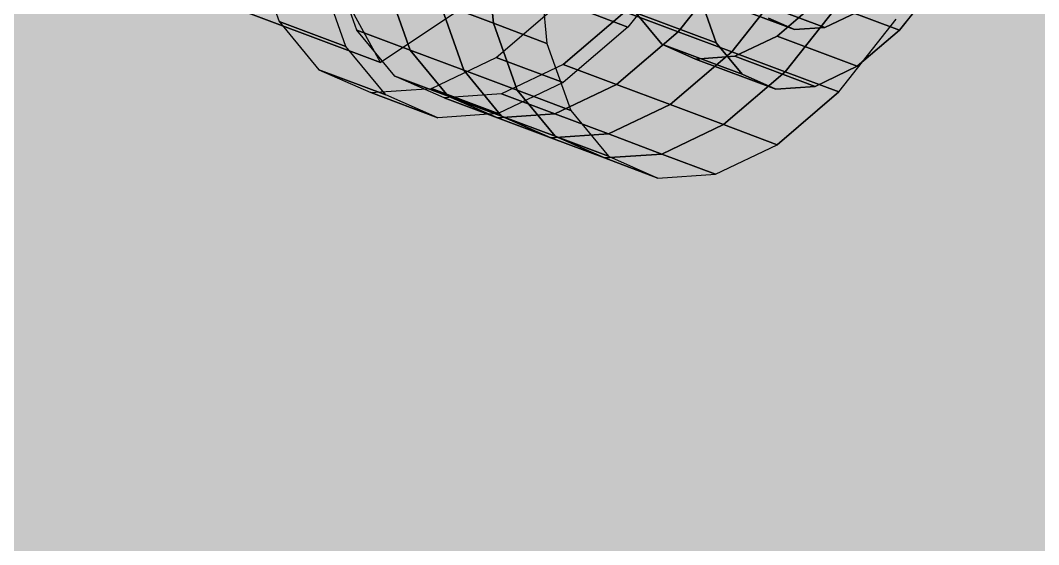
# Model space of a CAD drawing. Header units: millimetres. Extents: x 50 to 612415, y 2 to 4150.
# Drawn here: x 579824.2 to 580003.4, y 1100.8 to 1193.2 of the extents above; entities that cross this region are included whole.
import ezdxf

# ---------------------------------------------------------------- set-up
doc = ezdxf.new("R2010")
doc.units = ezdxf.units.MM
doc.layers.add('HATCH', color=8, linetype='Continuous', lineweight=9)
doc.layers.add('OUTLINE', color=7, linetype='Continuous', lineweight=25)

msp = doc.modelspace()

# ---------------------------------------------------------------- hatches: boundary and pattern name
at = {"layer": 'HATCH', "true_color": 0xeef1ef}
for points in [[(580236.199, 1071.799), (579750.864, 748.243), (579750.864, 1244.975), (580236.199, 1568.531)], [(580236.199, 1568.531), (579750.864, 1244.975), (579986.178, 1156.732), (580471.512, 1480.289)], [(580259.73, 1062.975), (580259.73, 1534.234), (579774.395, 1210.677), (579774.395, 739.418)], [(580471.512, 1454.815), (579986.178, 1131.259), (579774.395, 1210.677), (580259.73, 1534.234)]]:
    msp.add_hatch(color=7, dxfattribs=at).paths.add_polyline_path(points)
at = {"layer": 'HATCH', "true_color": 0xe5a346}
for points in [[(579971.471, 1194.627), (579965.761, 1191.905), (579733.977, 1278.824), (579739.687, 1281.546)], [(579971.471, 1185.074), (579964.048, 1181.536), (579949.929, 1186.831), (579957.352, 1190.369)], [(579919.702, 1182.198), (579908.282, 1176.755), (579896.517, 1181.167), (579907.936, 1186.611)], [(579918.266, 1176.682), (579929.114, 1181.853), (579919.702, 1185.383), (579908.853, 1180.212)], [(579927.678, 1173.152), (579938.527, 1178.323), (579929.114, 1181.853), (579918.266, 1176.682)], [(579937.091, 1169.623), (579947.939, 1174.793), (579938.527, 1178.323), (579927.678, 1173.152)], [(579946.503, 1166.093), (579957.352, 1171.264), (579947.939, 1174.793), (579937.091, 1169.623)]]:
    msp.add_hatch(color=33, dxfattribs=at).paths.add_polyline_path(points)
at = {"layer": 'HATCH', "true_color": 0xda9c46}
for points in [[(579960.44, 1191.539), (579955.871, 1193.554), (579724.087, 1280.473), (579728.656, 1278.458)], [(579957.131, 1181.06), (579951.192, 1183.679), (579937.073, 1188.974), (579943.012, 1186.355)], [(579897.641, 1176.023), (579888.503, 1180.052), (579876.738, 1184.464), (579885.875, 1180.435)], [(579899.476, 1179.814), (579908.157, 1175.986), (579898.744, 1179.516), (579890.063, 1183.343)], [(579908.888, 1176.284), (579917.569, 1172.457), (579908.157, 1175.986), (579899.476, 1179.814)], [(579918.301, 1172.754), (579926.982, 1168.927), (579917.569, 1172.457), (579908.888, 1176.284)], [(579927.713, 1169.225), (579936.394, 1165.397), (579926.982, 1168.927), (579918.301, 1172.754)]]:
    msp.add_hatch(color=33, dxfattribs=at).paths.add_polyline_path(points)
at = {"layer": 'HATCH', "true_color": 0xd69946}
for points in [[(579896.517, 1181.167), (579950.554, 1262.223), (579952.057, 1279.708)], [(579896.517, 1181.167), (579952.057, 1279.708), (579919.628, 1228.859)], [(579963.823, 1275.296), (579962.32, 1257.811), (579908.282, 1176.755)], [(579931.394, 1224.446), (579963.823, 1275.296), (579908.282, 1176.755)], [(579991.75, 1269.258), (579985.81, 1271.877), (579946.634, 1189.214)], [(579985.81, 1271.877), (579978.893, 1271.401), (579946.634, 1189.214)], [(579978.893, 1271.401), (579971.471, 1267.863), (579946.634, 1189.214)], [(579996.307, 1263.724), (579991.75, 1269.258), (579946.634, 1189.214)], [(579971.471, 1267.863), (579964.048, 1261.504), (579946.634, 1189.214)], [(579999.172, 1255.65), (579996.307, 1263.724), (579946.634, 1189.214)], [(579896.517, 1181.167), (579946.146, 1243.926), (579950.554, 1262.223)], [(579964.048, 1261.504), (579957.131, 1252.758), (579946.634, 1189.214)], [(579962.32, 1257.811), (579957.912, 1239.514), (579908.282, 1176.755)], [(580000.15, 1245.588), (579999.172, 1255.65), (579946.634, 1189.214)], [(579957.131, 1252.758), (579951.192, 1242.22), (579946.634, 1189.214)], [(579958.873, 1219.638), (579939.963, 1191.147), (579951.702, 1248.675)], [(579951.702, 1248.675), (579939.963, 1191.147), (579958.873, 1219.638)], [(579939.963, 1191.147), (579949.366, 1238.977), (579951.702, 1248.675)], [(579951.702, 1248.675), (579949.366, 1238.977), (579939.963, 1191.147)], [(579999.172, 1234.223), (580000.15, 1245.588), (579946.634, 1189.214)], [(579896.517, 1181.167), (579939.134, 1226.062), (579946.146, 1243.926)], [(579968.286, 1216.109), (579949.375, 1187.617), (579961.114, 1245.145)], [(579961.114, 1245.145), (579949.375, 1187.617), (579968.286, 1216.109)], [(579949.375, 1187.617), (579958.778, 1235.447), (579961.114, 1245.145)], [(579961.114, 1245.145), (579958.778, 1235.447), (579949.375, 1187.617)], [(579951.192, 1242.22), (579946.634, 1230.608), (579946.634, 1189.214)], [(579977.698, 1212.579), (579958.788, 1184.087), (579970.527, 1241.615)], [(579970.527, 1241.615), (579958.788, 1184.087), (579977.698, 1212.579)], [(579958.788, 1184.087), (579968.191, 1231.918), (579970.527, 1241.615)], [(579970.527, 1241.615), (579968.191, 1231.918), (579958.788, 1184.087)], [(579957.912, 1239.514), (579950.9, 1221.65), (579908.282, 1176.755)], [(579939.963, 1191.147), (579945.649, 1229.509), (579949.366, 1238.977)], [(579949.366, 1238.977), (579945.649, 1229.509), (579939.963, 1191.147)], [(579979.939, 1238.086), (579968.2, 1180.557), (579987.111, 1209.049)], [(579979.939, 1238.086), (579977.603, 1228.388), (579968.2, 1180.557)], [(579949.375, 1187.617), (579955.062, 1225.98), (579958.778, 1235.447)], [(579958.778, 1235.447), (579955.062, 1225.98), (579949.375, 1187.617)], [(579996.307, 1222.329), (579999.172, 1234.223), (579946.634, 1189.214)], [(579958.788, 1184.087), (579964.475, 1222.45), (579968.191, 1231.918)], [(579968.191, 1231.918), (579964.475, 1222.45), (579958.788, 1184.087)], [(579945.649, 1229.509), (579940.806, 1220.917), (579939.963, 1191.147)], [(579939.963, 1191.147), (579940.806, 1220.917), (579945.649, 1229.509)], [(579946.634, 1230.608), (579943.769, 1218.714), (579946.634, 1189.214)], [(579896.517, 1181.167), (579919.628, 1228.859), (579913.988, 1221.727)], [(579977.603, 1228.388), (579973.887, 1218.92), (579968.2, 1180.557)], [(579885.349, 1226.5), (579865.318, 1205.4), (579869.726, 1192.979)], [(579885.349, 1226.5), (579869.726, 1192.979), (579876.738, 1184.464)], [(579885.349, 1226.5), (579876.738, 1184.464), (579885.875, 1180.435)], [(579885.349, 1226.5), (579885.875, 1180.435), (579896.517, 1181.167)], [(579887.685, 1219.917), (579885.349, 1226.5), (579896.517, 1181.167)], [(579896.517, 1181.167), (579929.997, 1209.85), (579939.134, 1226.062)], [(579955.062, 1225.98), (579950.219, 1217.387), (579949.375, 1187.617)], [(579949.375, 1187.617), (579950.219, 1217.387), (579955.062, 1225.98)], [(579887.557, 1185.761), (579867.179, 1223.122), (579887.555, 1224.521)], [(579887.557, 1185.761), (579887.555, 1224.521), (579892.337, 1217.379)], [(579925.754, 1217.315), (579931.394, 1224.446), (579908.282, 1176.755)], [(579991.75, 1210.718), (579996.307, 1222.329), (579946.634, 1189.214)], [(579964.475, 1222.45), (579959.631, 1213.857), (579958.788, 1184.087)], [(579958.788, 1184.087), (579959.631, 1213.857), (579964.475, 1222.45)], [(579881.491, 1188.567), (579877.084, 1200.987), (579897.114, 1222.088)], [(579888.503, 1180.052), (579881.491, 1188.567), (579897.114, 1222.088)], [(579897.641, 1176.023), (579888.503, 1180.052), (579897.114, 1222.088)], [(579896.517, 1181.167), (579913.988, 1221.727), (579907.936, 1216.542)], [(579908.282, 1176.755), (579897.641, 1176.023), (579897.114, 1222.088)], [(579908.282, 1176.755), (579897.114, 1222.088), (579899.45, 1215.505)], [(579950.9, 1221.65), (579941.762, 1205.437), (579908.282, 1176.755)], [(579939.963, 1191.147), (579935.167, 1213.785), (579940.806, 1220.917)], [(579940.806, 1220.917), (579935.167, 1213.785), (579939.963, 1191.147)], [(579891.401, 1215.404), (579887.685, 1219.917), (579896.517, 1181.167)], [(579958.873, 1219.638), (579950.072, 1203.93), (579939.963, 1191.147)], [(579939.963, 1191.147), (579950.072, 1203.93), (579958.873, 1219.638)], [(579943.769, 1218.714), (579942.792, 1207.349), (579946.634, 1189.214)], [(579973.887, 1218.92), (579969.044, 1210.328), (579968.2, 1180.557)], [(579887.557, 1185.761), (579892.337, 1217.379), (579899.494, 1215.248)], [(579919.702, 1212.13), (579925.754, 1217.315), (579908.282, 1176.755)], [(579949.375, 1187.617), (579944.579, 1210.255), (579950.219, 1217.387)], [(579950.219, 1217.387), (579944.579, 1210.255), (579949.375, 1187.617)], [(579928.315, 1212.933), (579887.557, 1185.761), (579899.494, 1215.248)], [(579896.517, 1181.167), (579896.244, 1213.269), (579891.401, 1215.404)], [(579896.517, 1181.167), (579907.936, 1216.542), (579901.884, 1213.657)], [(579908.282, 1176.755), (579899.45, 1215.505), (579903.167, 1210.992)], [(579968.286, 1216.109), (579959.484, 1200.4), (579949.375, 1187.617)], [(579949.375, 1187.617), (579959.484, 1200.4), (579968.286, 1216.109)], [(579939.963, 1191.147), (579887.199, 1214.409), (579917.422, 1205.327)], [(579917.422, 1205.327), (579887.199, 1214.409), (579939.963, 1191.147)], [(579939.963, 1191.147), (579888.627, 1199.703), (579887.199, 1214.409)], [(579887.199, 1214.409), (579888.627, 1199.703), (579939.963, 1191.147)], [(579896.517, 1181.167), (579901.884, 1213.657), (579896.244, 1213.269)], [(579935.167, 1213.785), (579929.114, 1208.6), (579939.963, 1191.147)], [(579939.963, 1191.147), (579929.114, 1208.6), (579935.167, 1213.785)], [(579958.788, 1184.087), (579953.992, 1206.726), (579959.631, 1213.857)], [(579959.631, 1213.857), (579953.992, 1206.726), (579958.788, 1184.087)], [(579913.649, 1209.245), (579919.702, 1212.13), (579908.282, 1176.755)], [(579977.698, 1212.579), (579968.897, 1196.871), (579958.788, 1184.087)], [(579958.788, 1184.087), (579968.897, 1196.871), (579977.698, 1212.579)], [(579896.517, 1181.167), (579919.355, 1196.393), (579929.997, 1209.85)], [(579949.375, 1187.617), (579896.612, 1210.879), (579926.835, 1201.797)], [(579926.835, 1201.797), (579896.612, 1210.879), (579949.375, 1187.617)], [(579949.375, 1187.617), (579898.04, 1196.173), (579896.612, 1210.879)], [(579896.612, 1210.879), (579898.04, 1196.173), (579949.375, 1187.617)], [(579903.167, 1210.992), (579908.01, 1208.857), (579908.282, 1176.755)], [(579944.579, 1210.255), (579938.527, 1205.07), (579949.375, 1187.617)], [(579949.375, 1187.617), (579938.527, 1205.07), (579944.579, 1210.255)], [(579985.81, 1200.18), (579991.75, 1210.718), (579946.634, 1189.214)], [(579969.044, 1210.328), (579963.404, 1203.196), (579968.2, 1180.557)], [(579908.01, 1208.857), (579913.649, 1209.245), (579908.282, 1176.755)], [(579939.963, 1191.147), (579923.062, 1205.715), (579929.114, 1208.6)], [(579929.114, 1208.6), (579923.062, 1205.715), (579939.963, 1191.147)], [(579968.2, 1180.557), (579978.31, 1193.341), (579987.111, 1209.049)], [(579958.788, 1184.087), (579906.024, 1207.349), (579936.247, 1198.268)], [(579936.247, 1198.268), (579906.024, 1207.349), (579958.788, 1184.087)], [(579958.788, 1184.087), (579907.452, 1192.643), (579906.024, 1207.349)], [(579906.024, 1207.349), (579907.452, 1192.643), (579958.788, 1184.087)], [(579942.792, 1207.349), (579943.769, 1197.287), (579946.634, 1189.214)], [(579953.992, 1206.726), (579947.939, 1201.541), (579958.788, 1184.087)], [(579958.788, 1184.087), (579947.939, 1201.541), (579953.992, 1206.726)], [(579941.762, 1205.437), (579931.121, 1191.981), (579908.282, 1176.755)], [(579939.963, 1191.147), (579917.422, 1205.327), (579923.062, 1205.715)], [(579923.062, 1205.715), (579917.422, 1205.327), (579939.963, 1191.147)], [(579949.375, 1187.617), (579932.474, 1202.186), (579938.527, 1205.07)], [(579938.527, 1205.07), (579932.474, 1202.186), (579949.375, 1187.617)], [(579930.55, 1194.676), (579883.402, 1191.433), (579879.215, 1203.232)], [(579945.66, 1194.738), (579915.437, 1203.82), (579968.2, 1180.557)], [(579915.437, 1203.82), (579916.865, 1189.113), (579968.2, 1180.557)], [(579963.404, 1203.196), (579957.352, 1198.011), (579968.2, 1180.557)], [(579949.375, 1187.617), (579926.835, 1201.797), (579932.474, 1202.186)], [(579932.474, 1202.186), (579926.835, 1201.797), (579949.375, 1187.617)], [(579958.788, 1184.087), (579941.887, 1198.656), (579947.939, 1201.541)], [(579947.939, 1201.541), (579941.887, 1198.656), (579958.788, 1184.087)], [(579939.963, 1191.147), (579892.815, 1187.903), (579888.627, 1199.703)], [(579888.627, 1199.703), (579892.815, 1187.903), (579939.963, 1191.147)], [(579978.893, 1191.433), (579985.81, 1200.18), (579946.634, 1189.214)], [(579958.788, 1184.087), (579936.247, 1198.268), (579941.887, 1198.656)], [(579941.887, 1198.656), (579936.247, 1198.268), (579958.788, 1184.087)], [(579957.352, 1198.011), (579951.3, 1195.126), (579968.2, 1180.557)], [(579965.761, 1191.905), (579971.471, 1194.627), (579952.366, 1197.811)], [(579960.44, 1191.539), (579965.761, 1191.905), (579952.366, 1197.811)], [(579955.871, 1193.554), (579960.44, 1191.539), (579952.366, 1197.811)], [(579896.517, 1181.167), (579907.936, 1186.611), (579919.355, 1196.393)], [(579949.375, 1187.617), (579902.227, 1184.373), (579898.04, 1196.173)], [(579898.04, 1196.173), (579902.227, 1184.373), (579949.375, 1187.617)], [(579932.515, 1194.508), (579964.775, 1196.728), (579957.352, 1190.369)], [(579930.55, 1194.676), (579890.063, 1183.343), (579883.402, 1191.433)], [(579930.55, 1194.676), (579898.744, 1179.516), (579890.063, 1183.343)], [(579930.55, 1194.676), (579908.853, 1180.212), (579898.744, 1179.516)], [(579930.55, 1194.676), (579919.702, 1185.383), (579908.853, 1180.212)], [(579932.515, 1194.508), (579957.352, 1190.369), (579949.929, 1186.831)], [(579932.515, 1194.508), (579949.929, 1186.831), (579943.012, 1186.355)], [(579932.515, 1194.508), (579943.012, 1186.355), (579937.073, 1188.974)], [(579951.3, 1195.126), (579945.66, 1194.738), (579968.2, 1180.557)], [(579958.788, 1184.087), (579911.64, 1180.843), (579907.452, 1192.643)], [(579907.452, 1192.643), (579911.64, 1180.843), (579958.788, 1184.087)], [(579931.121, 1191.981), (579919.702, 1182.198), (579908.282, 1176.755)], [(579939.963, 1191.147), (579899.476, 1179.814), (579892.815, 1187.903)], [(579892.815, 1187.903), (579899.476, 1179.814), (579939.963, 1191.147)], [(579939.963, 1191.147), (579908.157, 1175.986), (579899.476, 1179.814)], [(579899.476, 1179.814), (579908.157, 1175.986), (579939.963, 1191.147)], [(579939.963, 1191.147), (579918.266, 1176.682), (579908.157, 1175.986)], [(579908.157, 1175.986), (579918.266, 1176.682), (579939.963, 1191.147)], [(579939.963, 1191.147), (579929.114, 1181.853), (579918.266, 1176.682)], [(579918.266, 1176.682), (579929.114, 1181.853), (579939.963, 1191.147)], [(579971.471, 1185.074), (579978.893, 1191.433), (579946.634, 1189.214)], [(579916.865, 1189.113), (579921.052, 1177.314), (579968.2, 1180.557)], [(579964.048, 1181.536), (579971.471, 1185.074), (579946.634, 1189.214)], [(579957.131, 1181.06), (579964.048, 1181.536), (579946.634, 1189.214)], [(579951.192, 1183.679), (579957.131, 1181.06), (579946.634, 1189.214)], [(579949.375, 1187.617), (579908.888, 1176.284), (579902.227, 1184.373)], [(579902.227, 1184.373), (579908.888, 1176.284), (579949.375, 1187.617)], [(579949.375, 1187.617), (579917.569, 1172.457), (579908.888, 1176.284)], [(579908.888, 1176.284), (579917.569, 1172.457), (579949.375, 1187.617)], [(579949.375, 1187.617), (579927.678, 1173.152), (579917.569, 1172.457)], [(579917.569, 1172.457), (579927.678, 1173.152), (579949.375, 1187.617)], [(579949.375, 1187.617), (579938.527, 1178.323), (579927.678, 1173.152)], [(579927.678, 1173.152), (579938.527, 1178.323), (579949.375, 1187.617)], [(579958.788, 1184.087), (579918.301, 1172.754), (579911.64, 1180.843)], [(579911.64, 1180.843), (579918.301, 1172.754), (579958.788, 1184.087)], [(579958.788, 1184.087), (579926.982, 1168.927), (579918.301, 1172.754)], [(579918.301, 1172.754), (579926.982, 1168.927), (579958.788, 1184.087)], [(579958.788, 1184.087), (579937.091, 1169.623), (579926.982, 1168.927)], [(579926.982, 1168.927), (579937.091, 1169.623), (579958.788, 1184.087)], [(579958.788, 1184.087), (579947.939, 1174.793), (579937.091, 1169.623)], [(579937.091, 1169.623), (579947.939, 1174.793), (579958.788, 1184.087)], [(579921.052, 1177.314), (579927.713, 1169.225), (579968.2, 1180.557)], [(579927.713, 1169.225), (579936.394, 1165.397), (579968.2, 1180.557)], [(579936.394, 1165.397), (579946.503, 1166.093), (579968.2, 1180.557)], [(579946.503, 1166.093), (579957.352, 1171.264), (579968.2, 1180.557)]]:
    msp.add_hatch(color=33, dxfattribs=at).paths.add_polyline_path(points)
at = {"layer": 'HATCH', "true_color": 0xe0a046}
for points in [[(579965.761, 1191.905), (579960.44, 1191.539), (579728.656, 1278.458), (579733.977, 1278.824)], [(579964.048, 1181.536), (579957.131, 1181.06), (579943.012, 1186.355), (579949.929, 1186.831)], [(579908.282, 1176.755), (579897.641, 1176.023), (579885.875, 1180.435), (579896.517, 1181.167)], [(579908.157, 1175.986), (579918.266, 1176.682), (579908.853, 1180.212), (579898.744, 1179.516)], [(579917.569, 1172.457), (579927.678, 1173.152), (579918.266, 1176.682), (579908.157, 1175.986)], [(579926.982, 1168.927), (579937.091, 1169.623), (579927.678, 1173.152), (579917.569, 1172.457)], [(579936.394, 1165.397), (579946.503, 1166.093), (579937.091, 1169.623), (579926.982, 1168.927)]]:
    msp.add_hatch(color=33, dxfattribs=at).paths.add_polyline_path(points)
at = {"layer": 'HATCH', "true_color": 0xd09446}
msp.add_hatch(color=33, dxfattribs=at).paths.add_polyline_path([(579887.557, 1185.761), (579867.179, 1223.122), (579808.35, 1245.183), (579828.729, 1207.822)])
at = {"layer": 'HATCH', "true_color": 0xe6a546}
msp.add_hatch(color=33, dxfattribs=at).paths.add_polyline_path([(579928.315, 1212.933), (579887.557, 1185.761), (579828.729, 1207.822), (579869.486, 1234.994)])
at = {"layer": 'HATCH', "true_color": 0xd59846}
for points in [[(579906.024, 1207.349), (579907.452, 1192.643), (579898.04, 1196.173), (579896.612, 1210.879)], [(579915.437, 1203.82), (579916.865, 1189.113), (579907.452, 1192.643), (579906.024, 1207.349)]]:
    msp.add_hatch(color=33, dxfattribs=at).paths.add_polyline_path(points)
at = {"layer": 'HATCH', "true_color": 0xe9a646}
for points in [[(579941.762, 1205.437), (579931.121, 1191.981), (579919.355, 1196.393), (579929.997, 1209.85)], [(579939.963, 1191.147), (579950.072, 1203.93), (579940.659, 1207.46), (579930.55, 1194.676)], [(579985.81, 1200.18), (579978.893, 1191.433), (579964.775, 1196.728), (579971.691, 1205.474)], [(579949.375, 1187.617), (579959.484, 1200.4), (579950.072, 1203.93), (579939.963, 1191.147)], [(579958.788, 1184.087), (579968.897, 1196.871), (579959.484, 1200.4), (579949.375, 1187.617)], [(579968.2, 1180.557), (579978.31, 1193.341), (579968.897, 1196.871), (579958.788, 1184.087)]]:
    msp.add_hatch(color=43, dxfattribs=at).paths.add_polyline_path(points)
at = {"layer": 'HATCH', "true_color": 0xce9346}
for points in [[(579881.491, 1188.567), (579877.084, 1200.987), (579865.318, 1205.4), (579869.726, 1192.979)], [(579888.627, 1199.703), (579892.815, 1187.903), (579883.402, 1191.433), (579879.215, 1203.232)], [(579946.634, 1189.214), (579943.769, 1197.287), (579929.65, 1202.582), (579932.515, 1194.508)], [(579898.04, 1196.173), (579902.227, 1184.373), (579892.815, 1187.903), (579888.627, 1199.703)], [(579907.452, 1192.643), (579911.64, 1180.843), (579902.227, 1184.373), (579898.04, 1196.173)], [(579916.865, 1189.113), (579921.052, 1177.314), (579911.64, 1180.843), (579907.452, 1192.643)]]:
    msp.add_hatch(color=33, dxfattribs=at).paths.add_polyline_path(points)
at = {"layer": 'HATCH', "true_color": 0xe8a546}
for points in [[(579931.121, 1191.981), (579919.702, 1182.198), (579907.936, 1186.611), (579919.355, 1196.393)], [(579978.893, 1191.433), (579971.471, 1185.074), (579957.352, 1190.369), (579964.775, 1196.728)], [(579929.114, 1181.853), (579939.963, 1191.147), (579930.55, 1194.676), (579919.702, 1185.383)], [(579938.527, 1178.323), (579949.375, 1187.617), (579939.963, 1191.147), (579929.114, 1181.853)], [(579947.939, 1174.793), (579958.788, 1184.087), (579949.375, 1187.617), (579938.527, 1178.323)], [(579957.352, 1171.264), (579968.2, 1180.557), (579958.788, 1184.087), (579947.939, 1174.793)]]:
    msp.add_hatch(color=33, dxfattribs=at).paths.add_polyline_path(points)
at = {"layer": 'HATCH', "true_color": 0xcd9346}
for points in [[(579930.55, 1194.676), (579919.702, 1185.383), (579919.702, 1185.383)], [(579939.963, 1191.147), (579929.114, 1181.853), (579929.114, 1181.853)], [(579929.114, 1181.853), (579929.114, 1181.853), (579939.963, 1191.147)], [(579949.375, 1187.617), (579938.527, 1178.323), (579938.527, 1178.323)], [(579938.527, 1178.323), (579938.527, 1178.323), (579949.375, 1187.617)], [(579929.114, 1181.853), (579929.114, 1181.853), (579919.702, 1185.383), (579919.702, 1185.383)], [(579929.114, 1181.853), (579929.114, 1181.853), (579919.702, 1185.383), (579919.702, 1185.383)], [(579958.788, 1184.087), (579947.939, 1174.793), (579947.939, 1174.793)], [(579947.939, 1174.793), (579947.939, 1174.793), (579958.788, 1184.087)], [(579938.527, 1178.323), (579938.527, 1178.323), (579929.114, 1181.853), (579929.114, 1181.853)], [(579938.527, 1178.323), (579938.527, 1178.323), (579929.114, 1181.853), (579929.114, 1181.853)], [(579957.352, 1171.264), (579957.352, 1171.264), (579968.2, 1180.557)], [(579947.939, 1174.793), (579947.939, 1174.793), (579938.527, 1178.323), (579938.527, 1178.323)], [(579947.939, 1174.793), (579947.939, 1174.793), (579938.527, 1178.323), (579938.527, 1178.323)], [(579957.352, 1171.264), (579957.352, 1171.264), (579947.939, 1174.793), (579947.939, 1174.793)], [(579957.352, 1171.264), (579957.352, 1171.264), (579947.939, 1174.793), (579947.939, 1174.793)]]:
    msp.add_hatch(color=33, dxfattribs=at).paths.add_polyline_path(points)
at = {"layer": 'HATCH', "true_color": 0xd39746}
for points in [[(579951.192, 1183.679), (579946.634, 1189.214), (579932.515, 1194.508), (579937.073, 1188.974)], [(579888.503, 1180.052), (579881.491, 1188.567), (579869.726, 1192.979), (579876.738, 1184.464)], [(579892.815, 1187.903), (579899.476, 1179.814), (579890.063, 1183.343), (579883.402, 1191.433)], [(579902.227, 1184.373), (579908.888, 1176.284), (579899.476, 1179.814), (579892.815, 1187.903)], [(579911.64, 1180.843), (579918.301, 1172.754), (579908.888, 1176.284), (579902.227, 1184.373)], [(579921.052, 1177.314), (579927.713, 1169.225), (579918.301, 1172.754), (579911.64, 1180.843)]]:
    msp.add_hatch(color=33, dxfattribs=at).paths.add_polyline_path(points)

# ---------------------------------------------------------------- linework, layer by layer
at = {"layer": 'OUTLINE', "color": 139, "true_color": 0x42544a}
for p, q in [((579960.44, 1191.539), (579728.656, 1278.458)), ((579728.656, 1278.458), (579960.44, 1191.539)), ((579965.761, 1191.905), (579733.977, 1278.824)), ((579733.977, 1278.824), (579965.761, 1191.905)), ((579887.557, 1185.761), (579867.179, 1223.122)), ((579887.557, 1185.761), (579867.179, 1223.122)), ((579928.315, 1212.933), (579887.557, 1185.761)), ((579928.315, 1212.933), (579887.557, 1185.761)), ((579887.557, 1185.761), (579828.729, 1207.822)), ((579828.729, 1207.822), (579887.557, 1185.761)), ((579907.452, 1192.643), (579906.024, 1207.349)), ((579906.024, 1207.349), (579907.452, 1192.643)), ((579906.024, 1207.349), (579907.452, 1192.643)), ((579907.452, 1192.643), (579906.024, 1207.349)), ((579865.318, 1205.4), (579869.726, 1192.979)), ((579865.318, 1205.4), (579869.726, 1192.979)), ((579941.762, 1205.437), (579931.121, 1191.981)), ((579941.762, 1205.437), (579931.121, 1191.981)), ((579883.402, 1191.433), (579879.215, 1203.232)), ((579883.402, 1191.433), (579879.215, 1203.232)), ((579915.437, 1203.82), (579916.865, 1189.113)), ((579915.437, 1203.82), (579916.865, 1189.113)), ((579939.963, 1191.147), (579950.072, 1203.93)), ((579950.072, 1203.93), (579939.963, 1191.147)), ((579939.963, 1191.147), (579950.072, 1203.93)), ((579950.072, 1203.93), (579939.963, 1191.147)), ((579881.491, 1188.567), (579877.084, 1200.987)), ((579881.491, 1188.567), (579877.084, 1200.987)), ((579892.815, 1187.903), (579888.627, 1199.703)), ((579888.627, 1199.703), (579892.815, 1187.903)), ((579888.627, 1199.703), (579892.815, 1187.903)), ((579892.815, 1187.903), (579888.627, 1199.703)), ((579949.375, 1187.617), (579959.484, 1200.4)), ((579959.484, 1200.4), (579949.375, 1187.617)), ((579949.375, 1187.617), (579959.484, 1200.4)), ((579959.484, 1200.4), (579949.375, 1187.617)), ((579985.81, 1200.18), (579978.893, 1191.433)), ((579978.893, 1191.433), (579985.81, 1200.18)), ((579946.634, 1189.214), (579943.769, 1197.287)), ((579943.769, 1197.287), (579946.634, 1189.214)), ((579902.227, 1184.373), (579898.04, 1196.173)), ((579898.04, 1196.173), (579902.227, 1184.373)), ((579898.04, 1196.173), (579902.227, 1184.373)), ((579902.227, 1184.373), (579898.04, 1196.173)), ((579898.04, 1196.173), (579907.452, 1192.643)), ((579907.452, 1192.643), (579898.04, 1196.173)), ((579907.936, 1186.611), (579919.355, 1196.393)), ((579907.936, 1186.611), (579919.355, 1196.393)), ((579931.121, 1191.981), (579919.355, 1196.393)), ((579919.355, 1196.393), (579931.121, 1191.981)), ((579957.352, 1190.369), (579964.775, 1196.728)), ((579964.775, 1196.728), (579957.352, 1190.369)), ((579958.788, 1184.087), (579968.897, 1196.871)), ((579968.897, 1196.871), (579958.788, 1184.087)), ((579958.788, 1184.087), (579968.897, 1196.871)), ((579968.897, 1196.871), (579958.788, 1184.087)), ((579978.893, 1191.433), (579964.775, 1196.728)), ((579964.775, 1196.728), (579978.893, 1191.433)), ((579930.55, 1194.676), (579919.702, 1185.383)), ((579919.702, 1185.383), (579930.55, 1194.676)), ((579930.55, 1194.676), (579919.702, 1185.383)), ((579930.55, 1194.676), (579919.702, 1185.383)), ((579930.55, 1194.676), (579939.963, 1191.147)), ((579939.963, 1191.147), (579930.55, 1194.676)), ((579937.073, 1188.974), (579932.515, 1194.508)), ((579946.634, 1189.214), (579932.515, 1194.508)), ((579932.515, 1194.508), (579937.073, 1188.974)), ((579932.515, 1194.508), (579946.634, 1189.214)), ((579960.44, 1191.539), (579955.871, 1193.554)), ((579955.871, 1193.554), (579960.44, 1191.539)), ((579971.471, 1194.627), (579965.761, 1191.905)), ((579965.761, 1191.905), (579971.471, 1194.627)), ((579869.726, 1192.979), (579876.738, 1184.464)), ((579881.491, 1188.567), (579869.726, 1192.979)), ((579869.726, 1192.979), (579876.738, 1184.464)), ((579869.726, 1192.979), (579881.491, 1188.567)), ((579911.64, 1180.843), (579907.452, 1192.643)), ((579907.452, 1192.643), (579911.64, 1180.843)), ((579907.452, 1192.643), (579911.64, 1180.843)), ((579911.64, 1180.843), (579907.452, 1192.643)), ((579907.452, 1192.643), (579916.865, 1189.113)), ((579916.865, 1189.113), (579907.452, 1192.643)), ((579931.121, 1191.981), (579919.702, 1182.198)), ((579931.121, 1191.981), (579919.702, 1182.198)), ((579965.761, 1191.905), (579960.44, 1191.539)), ((579960.44, 1191.539), (579965.761, 1191.905)), ((579968.2, 1180.557), (579978.31, 1193.341)), ((579968.2, 1180.557), (579978.31, 1193.341)), ((579890.063, 1183.343), (579883.402, 1191.433)), ((579890.063, 1183.343), (579883.402, 1191.433)), ((579883.402, 1191.433), (579892.815, 1187.903)), ((579892.815, 1187.903), (579883.402, 1191.433)), ((579929.114, 1181.853), (579939.963, 1191.147)), ((579939.963, 1191.147), (579929.114, 1181.853)), ((579929.114, 1181.853), (579939.963, 1191.147)), ((579929.114, 1181.853), (579939.963, 1191.147)), ((579939.963, 1191.147), (579929.114, 1181.853)), ((579939.963, 1191.147), (579929.114, 1181.853)), ((579939.963, 1191.147), (579929.114, 1181.853)), ((579929.114, 1181.853), (579939.963, 1191.147)), ((579939.963, 1191.147), (579949.375, 1187.617)), ((579949.375, 1187.617), (579939.963, 1191.147)), ((579949.929, 1186.831), (579957.352, 1190.369)), ((579957.352, 1190.369), (579949.929, 1186.831)), ((579971.471, 1185.074), (579957.352, 1190.369)), ((579957.352, 1190.369), (579971.471, 1185.074)), ((579978.893, 1191.433), (579971.471, 1185.074)), ((579971.471, 1185.074), (579978.893, 1191.433)), ((579888.503, 1180.052), (579881.491, 1188.567)), ((579888.503, 1180.052), (579881.491, 1188.567)), ((579916.865, 1189.113), (579921.052, 1177.314)), ((579916.865, 1189.113), (579921.052, 1177.314)), ((579951.192, 1183.679), (579937.073, 1188.974)), ((579937.073, 1188.974), (579943.012, 1186.355)), ((579943.012, 1186.355), (579937.073, 1188.974)), ((579937.073, 1188.974), (579951.192, 1183.679)), ((579946.634, 1189.214), (579951.192, 1183.679)), ((579951.192, 1183.679), (579946.634, 1189.214)), ((579899.476, 1179.814), (579892.815, 1187.903)), ((579892.815, 1187.903), (579899.476, 1179.814)), ((579892.815, 1187.903), (579899.476, 1179.814)), ((579899.476, 1179.814), (579892.815, 1187.903)), ((579892.815, 1187.903), (579902.227, 1184.373)), ((579902.227, 1184.373), (579892.815, 1187.903)), ((579896.517, 1181.167), (579907.936, 1186.611)), ((579896.517, 1181.167), (579907.936, 1186.611)), ((579919.702, 1182.198), (579907.936, 1186.611)), ((579907.936, 1186.611), (579919.702, 1182.198)), ((579938.527, 1178.323), (579949.375, 1187.617)), ((579949.375, 1187.617), (579938.527, 1178.323)), ((579938.527, 1178.323), (579949.375, 1187.617)), ((579938.527, 1178.323), (579949.375, 1187.617)), ((579949.375, 1187.617), (579938.527, 1178.323)), ((579949.375, 1187.617), (579938.527, 1178.323)), ((579949.375, 1187.617), (579938.527, 1178.323)), ((579938.527, 1178.323), (579949.375, 1187.617)), ((579943.012, 1186.355), (579949.929, 1186.831)), ((579949.929, 1186.831), (579943.012, 1186.355)), ((579957.131, 1181.06), (579943.012, 1186.355)), ((579943.012, 1186.355), (579957.131, 1181.06)), ((579949.375, 1187.617), (579958.788, 1184.087)), ((579958.788, 1184.087), (579949.375, 1187.617)), ((579964.048, 1181.536), (579949.929, 1186.831)), ((579949.929, 1186.831), (579964.048, 1181.536)), ((579919.702, 1185.383), (579908.853, 1180.212)), ((579919.702, 1185.383), (579908.853, 1180.212)), ((579919.702, 1185.383), (579919.702, 1185.383)), ((579919.702, 1185.383), (579929.114, 1181.853)), ((579929.114, 1181.853), (579919.702, 1185.383)), ((579919.702, 1185.383), (579919.702, 1185.383)), ((579919.702, 1185.383), (579929.114, 1181.853)), ((579929.114, 1181.853), (579919.702, 1185.383)), ((579919.702, 1185.383), (579919.702, 1185.383)), ((579919.702, 1185.383), (579929.114, 1181.853)), ((579929.114, 1181.853), (579919.702, 1185.383)), ((579971.471, 1185.074), (579964.048, 1181.536)), ((579964.048, 1181.536), (579971.471, 1185.074)), ((579888.503, 1180.052), (579876.738, 1184.464)), ((579876.738, 1184.464), (579885.875, 1180.435)), ((579876.738, 1184.464), (579885.875, 1180.435)), ((579876.738, 1184.464), (579888.503, 1180.052)), ((579898.744, 1179.516), (579890.063, 1183.343)), ((579898.744, 1179.516), (579890.063, 1183.343)), ((579890.063, 1183.343), (579899.476, 1179.814)), ((579899.476, 1179.814), (579890.063, 1183.343)), ((579908.888, 1176.284), (579902.227, 1184.373)), ((579902.227, 1184.373), (579908.888, 1176.284)), ((579902.227, 1184.373), (579908.888, 1176.284)), ((579908.888, 1176.284), (579902.227, 1184.373)), ((579902.227, 1184.373), (579911.64, 1180.843)), ((579911.64, 1180.843), (579902.227, 1184.373)), ((579947.939, 1174.793), (579958.788, 1184.087)), ((579958.788, 1184.087), (579947.939, 1174.793)), ((579947.939, 1174.793), (579958.788, 1184.087)), ((579947.939, 1174.793), (579958.788, 1184.087)), ((579958.788, 1184.087), (579947.939, 1174.793)), ((579958.788, 1184.087), (579947.939, 1174.793)), ((579958.788, 1184.087), (579947.939, 1174.793)), ((579947.939, 1174.793), (579958.788, 1184.087)), ((579957.131, 1181.06), (579951.192, 1183.679)), ((579951.192, 1183.679), (579957.131, 1181.06)), ((579958.788, 1184.087), (579968.2, 1180.557)), ((579968.2, 1180.557), (579958.788, 1184.087)), ((579885.875, 1180.435), (579896.517, 1181.167)), ((579885.875, 1180.435), (579896.517, 1181.167)), ((579908.282, 1176.755), (579896.517, 1181.167)), ((579896.517, 1181.167), (579908.282, 1176.755)), ((579919.702, 1182.198), (579908.282, 1176.755)), ((579919.702, 1182.198), (579908.282, 1176.755)), ((579929.114, 1181.853), (579918.266, 1176.682)), ((579918.266, 1176.682), (579929.114, 1181.853)), ((579918.266, 1176.682), (579929.114, 1181.853)), ((579929.114, 1181.853), (579918.266, 1176.682)), ((579929.114, 1181.853), (579929.114, 1181.853)), ((579929.114, 1181.853), (579929.114, 1181.853)), ((579929.114, 1181.853), (579929.114, 1181.853)), ((579929.114, 1181.853), (579929.114, 1181.853)), ((579929.114, 1181.853), (579938.527, 1178.323)), ((579938.527, 1178.323), (579929.114, 1181.853)), ((579929.114, 1181.853), (579929.114, 1181.853)), ((579929.114, 1181.853), (579938.527, 1178.323)), ((579938.527, 1178.323), (579929.114, 1181.853)), ((579929.114, 1181.853), (579929.114, 1181.853)), ((579929.114, 1181.853), (579938.527, 1178.323)), ((579938.527, 1178.323), (579929.114, 1181.853)), ((579964.048, 1181.536), (579957.131, 1181.06)), ((579957.131, 1181.06), (579964.048, 1181.536)), ((579897.641, 1176.023), (579885.875, 1180.435)), ((579885.875, 1180.435), (579897.641, 1176.023)), ((579897.641, 1176.023), (579888.503, 1180.052)), ((579897.641, 1176.023), (579888.503, 1180.052)), ((579908.853, 1180.212), (579898.744, 1179.516)), ((579908.853, 1180.212), (579898.744, 1179.516)), ((579898.744, 1179.516), (579908.157, 1175.986)), ((579908.157, 1175.986), (579898.744, 1179.516)), ((579908.157, 1175.986), (579899.476, 1179.814)), ((579899.476, 1179.814), (579908.157, 1175.986)), ((579899.476, 1179.814), (579908.157, 1175.986)), ((579908.157, 1175.986), (579899.476, 1179.814)), ((579899.476, 1179.814), (579908.888, 1176.284)), ((579908.888, 1176.284), (579899.476, 1179.814)), ((579908.853, 1180.212), (579918.266, 1176.682)), ((579918.266, 1176.682), (579908.853, 1180.212)), ((579918.301, 1172.754), (579911.64, 1180.843)), ((579911.64, 1180.843), (579918.301, 1172.754)), ((579911.64, 1180.843), (579918.301, 1172.754)), ((579918.301, 1172.754), (579911.64, 1180.843)), ((579911.64, 1180.843), (579921.052, 1177.314)), ((579921.052, 1177.314), (579911.64, 1180.843)), ((579957.352, 1171.264), (579968.2, 1180.557)), ((579957.352, 1171.264), (579968.2, 1180.557)), ((579968.2, 1180.557), (579957.352, 1171.264)), ((579957.352, 1171.264), (579968.2, 1180.557)), ((579938.527, 1178.323), (579927.678, 1173.152)), ((579927.678, 1173.152), (579938.527, 1178.323)), ((579927.678, 1173.152), (579938.527, 1178.323)), ((579938.527, 1178.323), (579927.678, 1173.152)), ((579938.527, 1178.323), (579938.527, 1178.323)), ((579938.527, 1178.323), (579938.527, 1178.323)), ((579938.527, 1178.323), (579938.527, 1178.323)), ((579938.527, 1178.323), (579938.527, 1178.323)), ((579938.527, 1178.323), (579947.939, 1174.793)), ((579947.939, 1174.793), (579938.527, 1178.323)), ((579938.527, 1178.323), (579938.527, 1178.323)), ((579938.527, 1178.323), (579947.939, 1174.793)), ((579947.939, 1174.793), (579938.527, 1178.323)), ((579938.527, 1178.323), (579938.527, 1178.323)), ((579938.527, 1178.323), (579947.939, 1174.793)), ((579947.939, 1174.793), (579938.527, 1178.323)), ((579908.282, 1176.755), (579897.641, 1176.023)), ((579908.282, 1176.755), (579897.641, 1176.023)), ((579918.266, 1176.682), (579908.157, 1175.986)), ((579908.157, 1175.986), (579918.266, 1176.682)), ((579908.157, 1175.986), (579918.266, 1176.682)), ((579918.266, 1176.682), (579908.157, 1175.986)), ((579908.157, 1175.986), (579917.569, 1172.457)), ((579917.569, 1172.457), (579908.157, 1175.986)), ((579917.569, 1172.457), (579908.888, 1176.284)), ((579908.888, 1176.284), (579917.569, 1172.457)), ((579908.888, 1176.284), (579917.569, 1172.457)), ((579917.569, 1172.457), (579908.888, 1176.284)), ((579908.888, 1176.284), (579918.301, 1172.754)), ((579918.301, 1172.754), (579908.888, 1176.284)), ((579918.266, 1176.682), (579927.678, 1173.152)), ((579927.678, 1173.152), (579918.266, 1176.682)), ((579921.052, 1177.314), (579927.713, 1169.225)), ((579921.052, 1177.314), (579927.713, 1169.225)), ((579947.939, 1174.793), (579937.091, 1169.623)), ((579937.091, 1169.623), (579947.939, 1174.793)), ((579937.091, 1169.623), (579947.939, 1174.793)), ((579947.939, 1174.793), (579937.091, 1169.623)), ((579947.939, 1174.793), (579947.939, 1174.793)), ((579947.939, 1174.793), (579947.939, 1174.793)), ((579947.939, 1174.793), (579947.939, 1174.793)), ((579947.939, 1174.793), (579947.939, 1174.793)), ((579947.939, 1174.793), (579957.352, 1171.264)), ((579957.352, 1171.264), (579947.939, 1174.793)), ((579947.939, 1174.793), (579947.939, 1174.793)), ((579947.939, 1174.793), (579957.352, 1171.264)), ((579957.352, 1171.264), (579947.939, 1174.793)), ((579947.939, 1174.793), (579947.939, 1174.793)), ((579947.939, 1174.793), (579957.352, 1171.264)), ((579957.352, 1171.264), (579947.939, 1174.793)), ((579927.678, 1173.152), (579917.569, 1172.457)), ((579917.569, 1172.457), (579927.678, 1173.152)), ((579917.569, 1172.457), (579927.678, 1173.152)), ((579927.678, 1173.152), (579917.569, 1172.457)), ((579917.569, 1172.457), (579926.982, 1168.927)), ((579926.982, 1168.927), (579917.569, 1172.457)), ((579926.982, 1168.927), (579918.301, 1172.754)), ((579918.301, 1172.754), (579926.982, 1168.927)), ((579918.301, 1172.754), (579926.982, 1168.927)), ((579926.982, 1168.927), (579918.301, 1172.754)), ((579918.301, 1172.754), (579927.713, 1169.225)), ((579927.713, 1169.225), (579918.301, 1172.754)), ((579927.678, 1173.152), (579937.091, 1169.623)), ((579937.091, 1169.623), (579927.678, 1173.152)), ((579946.503, 1166.093), (579957.352, 1171.264)), ((579946.503, 1166.093), (579957.352, 1171.264)), ((579957.352, 1171.264), (579957.352, 1171.264)), ((579957.352, 1171.264), (579957.352, 1171.264)), ((579957.352, 1171.264), (579957.352, 1171.264)), ((579937.091, 1169.623), (579926.982, 1168.927)), ((579926.982, 1168.927), (579937.091, 1169.623)), ((579926.982, 1168.927), (579937.091, 1169.623)), ((579937.091, 1169.623), (579926.982, 1168.927)), ((579926.982, 1168.927), (579936.394, 1165.397)), ((579936.394, 1165.397), (579926.982, 1168.927)), ((579927.713, 1169.225), (579936.394, 1165.397)), ((579927.713, 1169.225), (579936.394, 1165.397)), ((579937.091, 1169.623), (579946.503, 1166.093)), ((579946.503, 1166.093), (579937.091, 1169.623)), ((579936.394, 1165.397), (579946.503, 1166.093)), ((579936.394, 1165.397), (579946.503, 1166.093))]:
    msp.add_line(p, q, dxfattribs=at)

doc.saveas('drawing.dxf')
